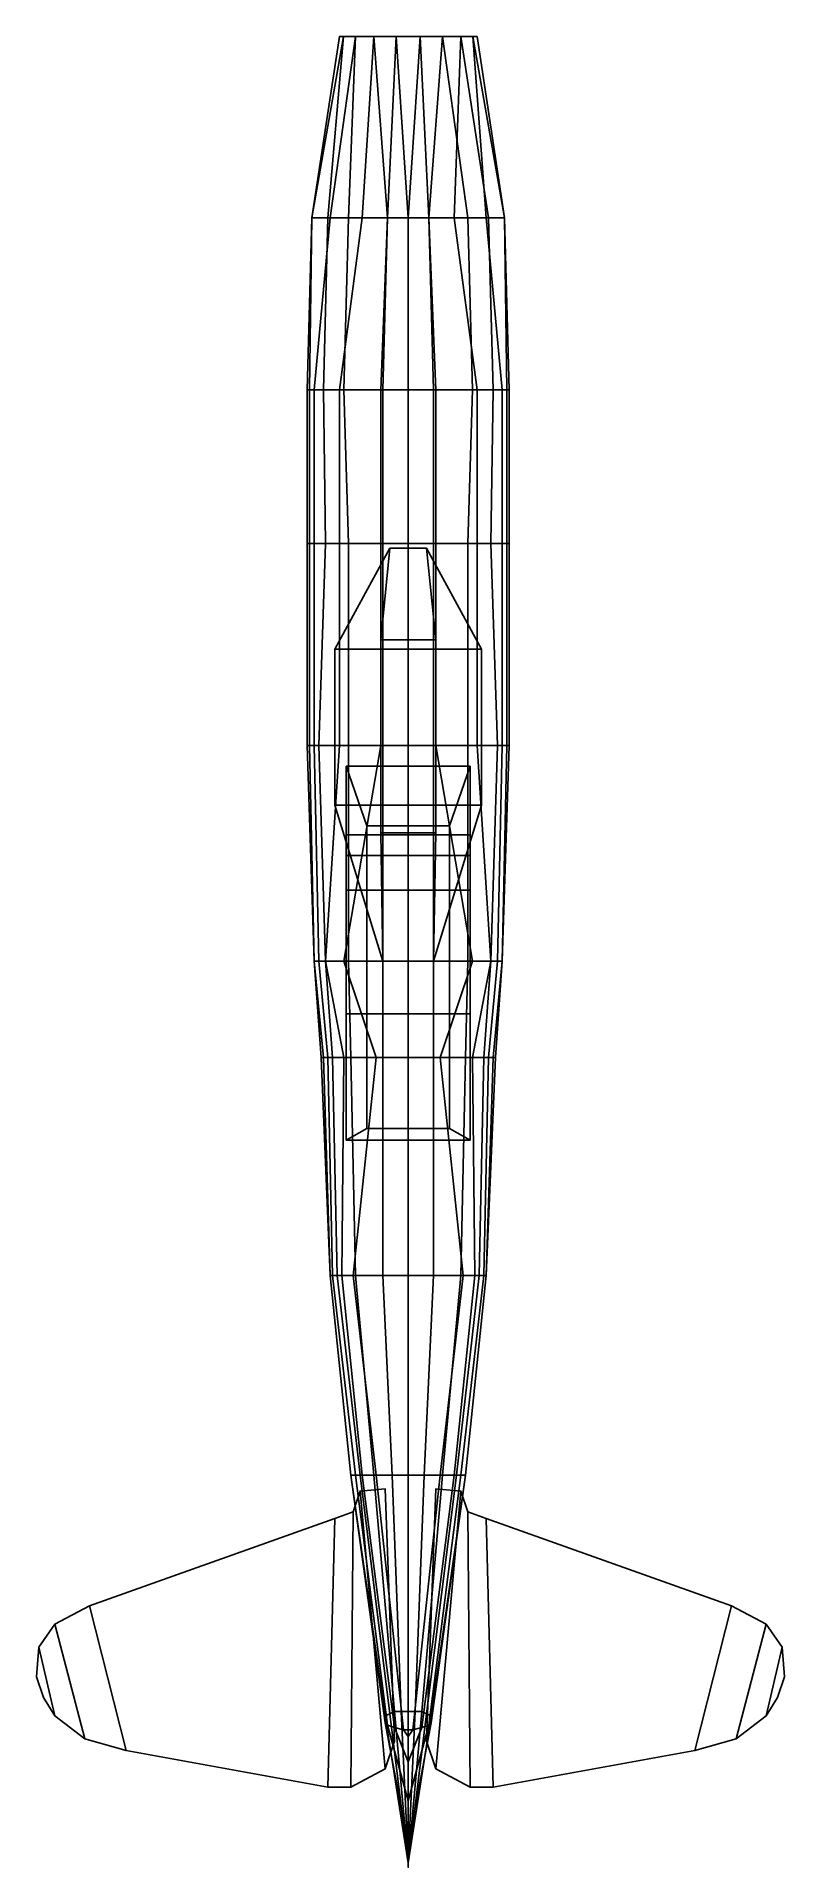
# Model space of a CAD drawing. Extents: x -1.62 to 1.64, y -4.27 to 3.71.
import ezdxf

# ---------------------------------------------------------------- set-up
doc = ezdxf.new("R2010")
doc.units = 0
doc.layers.get('0').update_dxf_attribs({"linetype": 'CONTINUOUS'})

msp = doc.modelspace()

# ---------------------------------------------------------------- linework, layer by layer
for points in [[(-0.2819, 3.71, 1.9226), (-0.3, 3.71, 1.82), (-0.42, 2.92, 1.91), (-0.35, 2.92, 2.1)], [(-0.3, 3.71, 1.82), (-0.2819, 3.71, 1.7174), (-0.42, 2.92, 1.67), (-0.42, 2.92, 1.91)], [(-0.2819, 3.71, 1.7174), (-0.2298, 3.71, 1.6272), (-0.34, 2.92, 1.34), (-0.42, 2.92, 1.67)], [(-0.2298, 3.71, 2.0128), (-0.2819, 3.71, 1.9226), (-0.35, 2.92, 2.1), (-0.26, 2.92, 2.19)], [(-0.2298, 3.71, 1.6272), (-0.15, 3.71, 1.5602), (-0.2, 2.92, 1.19), (-0.34, 2.92, 1.34)], [(0.2298, 3.71, 1.6272), (-0.3, 3.71, 1.82), (-0.2819, 3.71, 1.9226), (0.2819, 3.71, 1.7174)], [(0.15, 3.71, 1.5602), (-0.2819, 3.71, 1.7174), (-0.3, 3.71, 1.82), (0.2298, 3.71, 1.6272)], [(0.2819, 3.71, 1.7174), (-0.2819, 3.71, 1.9226), (-0.2298, 3.71, 2.0128), (0.3, 3.71, 1.82)], [(0.0521, 3.71, 1.5246), (-0.2298, 3.71, 1.6272), (-0.2819, 3.71, 1.7174), (0.15, 3.71, 1.5602)], [(-0.15, 3.71, 2.0798), (-0.2298, 3.71, 2.0128), (-0.26, 2.92, 2.19), (-0.09, 2.92, 2.24)], [(0.3, 3.71, 1.82), (-0.2298, 3.71, 2.0128), (-0.15, 3.71, 2.0798), (0.2819, 3.71, 1.9226)], [(-0.0521, 3.71, 1.5246), (-0.15, 3.71, 1.5602), (-0.2298, 3.71, 1.6272), (0.0521, 3.71, 1.5246)], [(-0.15, 3.71, 1.5602), (-0.0521, 3.71, 1.5246), (-0.09, 2.92, 1.15), (-0.2, 2.92, 1.19)], [(-0.0521, 3.71, 2.1154), (-0.15, 3.71, 2.0798), (-0.09, 2.92, 2.24), (0, 2.92, 2.25)], [(0.2819, 3.71, 1.9226), (-0.15, 3.71, 2.0798), (-0.0521, 3.71, 2.1154), (0.2298, 3.71, 2.0128)], [(-0.0521, 3.71, 1.5246), (0.0521, 3.71, 1.5246), (0, 2.92, 1.14), (-0.09, 2.92, 1.15)], [(0.0521, 3.71, 2.1154), (-0.0521, 3.71, 2.1154), (0, 2.92, 2.25), (0.09, 2.92, 2.24)], [(0.2298, 3.71, 2.0128), (-0.0521, 3.71, 2.1154), (0.0521, 3.71, 2.1154), (0.15, 3.71, 2.0798)], [(0.0521, 3.71, 1.5246), (0.15, 3.71, 1.5602), (0.09, 2.92, 1.15), (0, 2.92, 1.14)], [(0.15, 3.71, 2.0798), (0.0521, 3.71, 2.1154), (0.09, 2.92, 2.24), (0.26, 2.92, 2.19)], [(0.15, 3.71, 1.5602), (0.2298, 3.71, 1.6272), (0.2, 2.92, 1.19), (0.09, 2.92, 1.15)], [(0.2298, 3.71, 2.0128), (0.15, 3.71, 2.0798), (0.26, 2.92, 2.19), (0.35, 2.92, 2.1)], [(0.2298, 3.71, 1.6272), (0.2819, 3.71, 1.7174), (0.34, 2.92, 1.34), (0.2, 2.92, 1.19)], [(0.2819, 3.71, 1.9226), (0.2298, 3.71, 2.0128), (0.35, 2.92, 2.1), (0.42, 2.92, 1.91)], [(0.3, 3.71, 1.82), (0.2819, 3.71, 1.9226), (0.42, 2.92, 1.91), (0.42, 2.92, 1.67)], [(0.2819, 3.71, 1.7174), (0.3, 3.71, 1.82), (0.42, 2.92, 1.67), (0.34, 2.92, 1.34)], [(-0.42, 2.92, 1.67), (-0.34, 2.92, 1.34), (-0.41, 2.17, 1.35), (-0.44, 2.17, 1.52)], [(-0.42, 2.92, 1.91), (-0.42, 2.92, 1.67), (-0.44, 2.17, 1.52), (-0.43, 2.17, 1.92)], [(-0.35, 2.92, 2.1), (-0.42, 2.92, 1.91), (-0.43, 2.17, 1.92), (-0.37, 2.17, 2.11)], [(-0.34, 2.92, 1.34), (-0.2, 2.92, 1.19), (-0.3, 2.17, 1.2), (-0.41, 2.17, 1.35)], [(-0.26, 2.92, 2.19), (-0.35, 2.92, 2.1), (-0.37, 2.17, 2.11), (-0.28, 2.17, 2.2)], [(-0.2, 2.92, 1.19), (-0.09, 2.92, 1.15), (-0.12, 2.17, 1.07), (-0.3, 2.17, 1.2)], [(-0.09, 2.92, 2.24), (-0.26, 2.92, 2.19), (-0.28, 2.17, 2.2), (-0.11, 2.17, 2.25)], [(0, 2.17, 1.06), (-0.12, 2.17, 1.07), (-0.09, 2.92, 1.15), (0, 2.92, 1.14)], [(0, 2.92, 2.25), (-0.09, 2.92, 2.24), (-0.11, 2.17, 2.25), (0, 2.17, 2.26)], [(0, 2.17, 2.26), (0.11, 2.17, 2.25), (0.09, 2.92, 2.24), (0, 2.92, 2.25)], [(0, 2.92, 1.14), (0.09, 2.92, 1.15), (0.12, 2.17, 1.07), (0, 2.17, 1.06)], [(0.11, 2.17, 2.25), (0.28, 2.17, 2.2), (0.26, 2.92, 2.19), (0.09, 2.92, 2.24)], [(0.3, 2.17, 1.2), (0.12, 2.17, 1.07), (0.09, 2.92, 1.15), (0.2, 2.92, 1.19)], [(0.41, 2.17, 1.35), (0.3, 2.17, 1.2), (0.2, 2.92, 1.19), (0.34, 2.92, 1.34)], [(0.28, 2.17, 2.2), (0.37, 2.17, 2.11), (0.35, 2.92, 2.1), (0.26, 2.92, 2.19)], [(0.44, 2.17, 1.52), (0.41, 2.17, 1.35), (0.34, 2.92, 1.34), (0.42, 2.92, 1.67)], [(0.37, 2.17, 2.11), (0.43, 2.17, 1.92), (0.42, 2.92, 1.91), (0.35, 2.92, 2.1)], [(0.43, 2.17, 1.92), (0.44, 2.17, 1.52), (0.42, 2.92, 1.67), (0.42, 2.92, 1.91)], [(-0.43, 2.17, 1.92), (-0.44, 2.17, 1.52), (-0.44, 1.5, 1.55), (-0.43, 1.5, 1.95)], [(-0.44, 2.17, 1.52), (-0.41, 2.17, 1.35), (-0.41, 1.5, 1.38), (-0.44, 1.5, 1.55)], [(-0.37, 2.17, 2.11), (-0.43, 2.17, 1.92), (-0.43, 1.5, 1.95), (-0.36, 1.5, 2.14)], [(-0.41, 2.17, 1.35), (-0.3, 2.17, 1.2), (-0.3, 1.5, 1.23), (-0.41, 1.5, 1.38)], [(-0.28, 2.17, 2.2), (-0.37, 2.17, 2.11), (-0.36, 1.5, 2.14), (-0.26, 1.5, 2.23)], [(-0.3, 2.17, 1.2), (-0.12, 2.17, 1.07), (-0.12, 1.5, 1.07), (-0.3, 1.5, 1.23)], [(-0.11, 2.17, 2.25), (-0.28, 2.17, 2.2), (-0.26, 1.5, 2.23), (-0.11, 1.5, 2.28)], [(0, 1.5, 1.06), (-0.12, 1.5, 1.07), (-0.12, 2.17, 1.07), (0, 2.17, 1.06)], [(0, 2.17, 2.26), (-0.11, 2.17, 2.25), (-0.11, 1.5, 2.28), (0, 1.5, 2.29)], [(0, 2.17, 1.06), (0.12, 2.17, 1.07), (0.12, 1.5, 1.07), (0, 1.5, 1.06)], [(0, 1.5, 2.29), (0.11, 1.5, 2.28), (0.11, 2.17, 2.25), (0, 2.17, 2.26)], [(0.11, 1.5, 2.28), (0.26, 1.5, 2.23), (0.28, 2.17, 2.2), (0.11, 2.17, 2.25)], [(0.3, 1.5, 1.23), (0.12, 1.5, 1.07), (0.12, 2.17, 1.07), (0.3, 2.17, 1.2)], [(0.26, 1.5, 2.23), (0.36, 1.5, 2.14), (0.37, 2.17, 2.11), (0.28, 2.17, 2.2)], [(0.41, 1.5, 1.38), (0.3, 1.5, 1.23), (0.3, 2.17, 1.2), (0.41, 2.17, 1.35)], [(0.36, 1.5, 2.14), (0.43, 1.5, 1.95), (0.43, 2.17, 1.92), (0.37, 2.17, 2.11)], [(0.44, 1.5, 1.55), (0.41, 1.5, 1.38), (0.41, 2.17, 1.35), (0.44, 2.17, 1.52)], [(0.43, 1.5, 1.95), (0.44, 1.5, 1.55), (0.44, 2.17, 1.52), (0.43, 2.17, 1.92)], [(-0.44, 1.5, 1.55), (-0.41, 1.5, 1.38), (-0.41, 0.62, 1.35), (-0.44, 0.62, 1.43)], [(-0.43, 1.5, 1.95), (-0.44, 1.5, 1.55), (-0.44, 0.62, 1.43), (-0.43, 0.62, 1.84)], [(-0.36, 1.5, 2.14), (-0.43, 1.5, 1.95), (-0.43, 0.62, 1.84), (-0.39, 0.62, 2.02)], [(-0.41, 1.5, 1.38), (-0.3, 1.5, 1.23), (-0.3, 0.62, 1.22), (-0.41, 0.62, 1.35)], [(-0.26, 1.5, 2.23), (-0.36, 1.5, 2.14), (-0.39, 0.62, 2.02), (-0.26, 0.62, 2.11)], [(-0.08, 1.48, 2.28), (-0.32, 1.04, 2.11), (-0.12, 1.04, 2.57), (-0.12, 1.08, 2.56)], [(-0.3, 1.5, 1.23), (-0.12, 1.5, 1.07), (-0.12, 0.62, 1.09), (-0.3, 0.62, 1.22)], [(-0.11, 1.5, 2.28), (-0.26, 1.5, 2.23), (-0.26, 0.62, 2.11), (-0.11, 0.62, 2.19)], [(0, 0.62, 1.09), (-0.12, 0.62, 1.09), (-0.12, 1.5, 1.07), (0, 1.5, 1.06)], [(0.12, 1.08, 2.56), (0.08, 1.48, 2.28), (-0.08, 1.48, 2.28), (-0.12, 1.08, 2.56)], [(0, 1.5, 2.29), (-0.11, 1.5, 2.28), (-0.11, 0.62, 2.19), (0, 0.62, 2.21)], [(0, 1.5, 1.06), (0.12, 1.5, 1.07), (0.12, 0.62, 1.09), (0, 0.62, 1.09)], [(0, 0.62, 2.21), (0.11, 0.62, 2.19), (0.11, 1.5, 2.28), (0, 1.5, 2.29)], [(0.12, 1.04, 2.57), (0.32, 1.04, 2.11), (0.08, 1.48, 2.28), (0.12, 1.08, 2.56)], [(0.11, 0.62, 2.19), (0.26, 0.62, 2.11), (0.26, 1.5, 2.23), (0.11, 1.5, 2.28)], [(0.3, 0.62, 1.22), (0.12, 0.62, 1.09), (0.12, 1.5, 1.07), (0.3, 1.5, 1.23)], [(0.26, 0.62, 2.11), (0.39, 0.62, 2.02), (0.36, 1.5, 2.14), (0.26, 1.5, 2.23)], [(0.41, 0.62, 1.35), (0.3, 0.62, 1.22), (0.3, 1.5, 1.23), (0.41, 1.5, 1.38)], [(0.39, 0.62, 2.02), (0.43, 0.62, 1.84), (0.43, 1.5, 1.95), (0.36, 1.5, 2.14)], [(0.44, 0.62, 1.43), (0.41, 0.62, 1.35), (0.41, 1.5, 1.38), (0.44, 1.5, 1.55)], [(0.43, 0.62, 1.84), (0.44, 0.62, 1.43), (0.44, 1.5, 1.55), (0.43, 1.5, 1.95)], [(-0.32, 1.04, 2.11), (-0.32, 0.62, 2.06), (-0.12, 0.62, 2.57), (-0.12, 1.04, 2.57)], [(-0.12, 1.08, 2.56), (-0.12, 1.04, 2.57), (0.12, 1.04, 2.57), (0.12, 1.08, 2.56)], [(-0.12, 1.04, 2.57), (-0.12, 0.62, 2.57), (0.12, 0.62, 2.57), (0.12, 1.04, 2.57)], [(0.12, 0.62, 2.57), (0.32, 0.62, 2.06), (0.32, 1.04, 2.11), (0.12, 1.04, 2.57)], [(-0.44, 0.62, 1.43), (-0.41, 0.62, 1.35), (-0.39, -0.32, 1.32), (-0.41, -0.32, 1.49)], [(-0.43, 0.62, 1.84), (-0.44, 0.62, 1.43), (-0.41, -0.32, 1.49), (-0.41, -0.32, 1.9)], [(-0.39, 0.62, 2.02), (-0.43, 0.62, 1.84), (-0.41, -0.32, 1.9), (-0.36, -0.32, 2.08)], [(-0.41, 0.62, 1.35), (-0.3, 0.62, 1.22), (-0.36, -0.32, 1.22), (-0.39, -0.32, 1.32)], [(-0.26, 0.62, 2.11), (-0.39, 0.62, 2.02), (-0.36, -0.32, 2.08), (-0.26, -0.32, 2.26)], [(-0.3, 0.62, 1.22), (-0.12, 0.62, 1.09), (-0.28, -0.32, 1.15), (-0.36, -0.32, 1.22)], [(-0.32, 0.62, 2.06), (-0.32, 0.36, 2.1), (-0.12, 0.36, 2.57), (-0.12, 0.62, 2.57)], [(0, -0.32, 1.1), (-0.28, -0.32, 1.15), (-0.12, 0.62, 1.09), (0, 0.62, 1.09)], [(-0.11, 0.62, 2.19), (-0.26, 0.62, 2.11), (-0.26, -0.32, 2.26), (-0.11, -0.32, 2.37)], [(-0.12, 0.62, 2.57), (-0.12, 0.36, 2.57), (0.12, 0.36, 2.57), (0.12, 0.62, 2.57)], [(0, 0.62, 2.21), (-0.11, 0.62, 2.19), (-0.11, -0.32, 2.37), (0, -0.32, 2.39)], [(0, 0.62, 1.09), (0.12, 0.62, 1.09), (0.28, -0.32, 1.15), (0, -0.32, 1.1)], [(0, -0.32, 2.39), (0.11, -0.32, 2.37), (0.11, 0.62, 2.19), (0, 0.62, 2.21)], [(0.11, -0.32, 2.37), (0.26, -0.32, 2.26), (0.26, 0.62, 2.11), (0.11, 0.62, 2.19)], [(0.36, -0.32, 1.22), (0.28, -0.32, 1.15), (0.12, 0.62, 1.09), (0.3, 0.62, 1.22)], [(0.12, 0.36, 2.57), (0.32, 0.36, 2.1), (0.32, 0.62, 2.06), (0.12, 0.62, 2.57)], [(0.26, -0.32, 2.26), (0.36, -0.32, 2.08), (0.39, 0.62, 2.02), (0.26, 0.62, 2.11)], [(0.39, -0.32, 1.32), (0.36, -0.32, 1.22), (0.3, 0.62, 1.22), (0.41, 0.62, 1.35)], [(0.36, -0.32, 2.08), (0.41, -0.32, 1.9), (0.43, 0.62, 1.84), (0.39, 0.62, 2.02)], [(0.41, -0.32, 1.49), (0.39, -0.32, 1.32), (0.41, 0.62, 1.35), (0.44, 0.62, 1.43)], [(0.41, -0.32, 1.9), (0.41, -0.32, 1.49), (0.44, 0.62, 1.43), (0.43, 0.62, 1.84)], [(-0.18, 0.27, 0.91), (-0.18, 0.23, 0.89), (-0.27, 0.23, 1.2), (-0.27, 0.53, 1.2)], [(0.27, 0.53, 1.2), (0.18, 0.27, 0.91), (-0.18, 0.27, 0.91), (-0.27, 0.53, 1.2)], [(0.27, 0.23, 1.2), (0.18, 0.23, 0.89), (0.18, 0.27, 0.91), (0.27, 0.53, 1.2)], [(-0.32, 0.36, 2.1), (-0.11, -0.32, 2.37), (-0.12, 0.24, 2.55), (-0.12, 0.36, 2.57)], [(-0.12, 0.36, 2.57), (-0.12, 0.24, 2.55), (0.12, 0.24, 2.55), (0.12, 0.36, 2.57)], [(0.12, 0.24, 2.55), (0.11, -0.32, 2.37), (0.32, 0.36, 2.1), (0.12, 0.36, 2.57)], [(0.18, 0.27, 0.91), (0.18, 0.23, 0.89), (-0.18, 0.23, 0.89), (-0.18, 0.27, 0.91)], [(-0.12, 0.24, 2.55), (-0.11, -0.32, 2.37), (0.11, -0.32, 2.37), (0.12, 0.24, 2.55)], [(-0.18, 0.23, 0.89), (-0.18, 0.14, 0.87), (-0.27, 0.14, 1.2), (-0.27, 0.23, 1.2)], [(0.18, 0.23, 0.89), (0.18, 0.14, 0.87), (-0.18, 0.14, 0.87), (-0.18, 0.23, 0.89)], [(0.27, 0.14, 1.2), (0.18, 0.14, 0.87), (0.18, 0.23, 0.89), (0.27, 0.23, 1.2)], [(-0.18, 0.14, 0.87), (-0.18, -0.01, 0.87), (-0.27, -0.01, 1.2), (-0.27, 0.14, 1.2)], [(0.18, 0.14, 0.87), (0.18, -0.01, 0.87), (-0.18, -0.01, 0.87), (-0.18, 0.14, 0.87)], [(0.27, -0.01, 1.2), (0.18, -0.01, 0.87), (0.18, 0.14, 0.87), (0.27, 0.14, 1.2)], [(-0.18, -0.01, 0.87), (-0.18, -0.55, 0.95), (-0.27, -0.55, 1.2), (-0.27, -0.01, 1.2)], [(0.18, -0.01, 0.87), (0.18, -0.55, 0.95), (-0.18, -0.55, 0.95), (-0.18, -0.01, 0.87)], [(0.27, -0.55, 1.2), (0.18, -0.55, 0.95), (0.18, -0.01, 0.87), (0.27, -0.01, 1.2)], [(-0.41, -0.32, 1.9), (-0.41, -0.32, 1.49), (-0.38, -0.74, 1.57), (-0.37, -0.74, 1.89)], [(-0.41, -0.32, 1.49), (-0.39, -0.32, 1.32), (-0.35, -0.74, 1.31), (-0.38, -0.74, 1.57)], [(-0.36, -0.32, 2.08), (-0.41, -0.32, 1.9), (-0.37, -0.74, 1.89), (-0.33, -0.74, 2.07)], [(-0.39, -0.32, 1.32), (-0.36, -0.32, 1.22), (-0.28, -0.74, 1.21), (-0.35, -0.74, 1.31)], [(-0.26, -0.32, 2.26), (-0.36, -0.32, 2.08), (-0.33, -0.74, 2.07), (-0.25, -0.74, 2.25)], [(-0.36, -0.32, 1.22), (-0.28, -0.32, 1.15), (-0.14, -0.74, 1.14), (-0.28, -0.74, 1.21)], [(-0.11, -0.32, 2.37), (-0.26, -0.32, 2.26), (-0.25, -0.74, 2.25), (-0.11, -0.74, 2.36)], [(0, -0.32, 2.39), (-0.11, -0.32, 2.37), (-0.11, -0.74, 2.36), (0, -0.74, 2.38)], [(0, -0.74, 2.38), (0.11, -0.74, 2.36), (0.11, -0.32, 2.37), (0, -0.32, 2.39)], [(0.11, -0.74, 2.36), (0.25, -0.74, 2.25), (0.26, -0.32, 2.26), (0.11, -0.32, 2.37)], [(0.28, -0.74, 1.21), (0.14, -0.74, 1.14), (0.28, -0.32, 1.15), (0.36, -0.32, 1.22)], [(0.25, -0.74, 2.25), (0.33, -0.74, 2.07), (0.36, -0.32, 2.08), (0.26, -0.32, 2.26)], [(0.35, -0.74, 1.31), (0.28, -0.74, 1.21), (0.36, -0.32, 1.22), (0.39, -0.32, 1.32)], [(0.33, -0.74, 2.07), (0.37, -0.74, 1.89), (0.41, -0.32, 1.9), (0.36, -0.32, 2.08)], [(0.38, -0.74, 1.57), (0.35, -0.74, 1.31), (0.39, -0.32, 1.32), (0.41, -0.32, 1.49)], [(0.37, -0.74, 1.89), (0.38, -0.74, 1.57), (0.41, -0.32, 1.49), (0.41, -0.32, 1.9)], [(-0.18, -0.55, 0.95), (-0.18, -1.05, 1.07), (-0.27, -1.1, 1.27), (-0.27, -0.55, 1.2)], [(0.18, -0.55, 0.95), (0.18, -1.05, 1.07), (-0.18, -1.05, 1.07), (-0.18, -0.55, 0.95)], [(0.27, -1.1, 1.27), (0.18, -1.05, 1.07), (0.18, -0.55, 0.95), (0.27, -0.55, 1.2)], [(-0.37, -0.74, 1.89), (-0.38, -0.74, 1.57), (-0.34, -1.69, 1.64), (-0.34, -1.69, 1.87)], [(-0.38, -0.74, 1.57), (-0.35, -0.74, 1.31), (-0.33, -1.69, 1.52), (-0.34, -1.69, 1.64)], [(-0.33, -0.74, 2.07), (-0.37, -0.74, 1.89), (-0.34, -1.69, 1.87), (-0.31, -1.69, 2.05)], [(-0.35, -0.74, 1.31), (-0.28, -0.74, 1.21), (-0.29, -1.69, 1.36), (-0.33, -1.69, 1.52)], [(-0.25, -0.74, 2.25), (-0.33, -0.74, 2.07), (-0.31, -1.69, 2.05), (-0.23, -1.69, 2.23)], [(-0.28, -0.74, 1.21), (-0.14, -0.74, 1.14), (-0.24, -1.69, 1.3), (-0.29, -1.69, 1.36)], [(-0.11, -0.74, 2.36), (-0.25, -0.74, 2.25), (-0.23, -1.69, 2.23), (-0.11, -1.69, 2.34)], [(0, -1.69, 1.29), (-0.24, -1.69, 1.3), (-0.14, -0.74, 1.14), (0, -0.74, 1.09)], [(0, -0.74, 2.38), (-0.11, -0.74, 2.36), (-0.11, -1.69, 2.34), (0, -1.69, 2.36)], [(0, -0.74, 1.09), (0.14, -0.74, 1.14), (0.24, -1.69, 1.3), (0, -1.69, 1.29)], [(0, -1.69, 2.36), (0.11, -1.69, 2.34), (0.11, -0.74, 2.36), (0, -0.74, 2.38)], [(0.11, -1.69, 2.34), (0.23, -1.69, 2.23), (0.25, -0.74, 2.25), (0.11, -0.74, 2.36)], [(0.29, -1.69, 1.36), (0.24, -1.69, 1.3), (0.14, -0.74, 1.14), (0.28, -0.74, 1.21)], [(0.23, -1.69, 2.23), (0.31, -1.69, 2.05), (0.33, -0.74, 2.07), (0.25, -0.74, 2.25)], [(0.33, -1.69, 1.52), (0.29, -1.69, 1.36), (0.28, -0.74, 1.21), (0.35, -0.74, 1.31)], [(0.31, -1.69, 2.05), (0.34, -1.69, 1.87), (0.37, -0.74, 1.89), (0.33, -0.74, 2.07)], [(0.34, -1.69, 1.64), (0.33, -1.69, 1.52), (0.35, -0.74, 1.31), (0.38, -0.74, 1.57)], [(0.34, -1.69, 1.87), (0.34, -1.69, 1.64), (0.38, -0.74, 1.57), (0.37, -0.74, 1.89)], [(-0.27, -1.1, 1.27), (-0.18, -1.05, 1.07), (0.18, -1.05, 1.07), (0.27, -1.1, 1.27)], [(-0.34, -1.69, 1.87), (-0.34, -1.69, 1.64), (-0.25, -2.56, 1.68), (-0.25, -2.56, 1.88)], [(-0.34, -1.69, 1.64), (-0.33, -1.69, 1.52), (-0.23, -2.56, 1.49), (-0.25, -2.56, 1.68)], [(-0.31, -1.69, 2.05), (-0.34, -1.69, 1.87), (-0.25, -2.56, 1.88), (-0.21, -2.56, 2.11)], [(-0.33, -1.69, 1.52), (-0.29, -1.69, 1.36), (-0.2, -2.56, 1.43), (-0.23, -2.56, 1.49)], [(-0.23, -1.69, 2.23), (-0.31, -1.69, 2.05), (-0.21, -2.56, 2.11), (-0.15, -2.56, 2.25)], [(-0.29, -1.69, 1.36), (-0.24, -1.69, 1.3), (-0.14, -2.56, 1.4), (-0.2, -2.56, 1.43)], [(0, -2.56, 1.4), (-0.14, -2.56, 1.4), (-0.24, -1.69, 1.3), (0, -1.69, 1.29)], [(-0.11, -1.69, 2.34), (-0.23, -1.69, 2.23), (-0.15, -2.56, 2.25), (-0.07, -2.56, 2.31)], [(0, -1.69, 2.36), (-0.11, -1.69, 2.34), (-0.07, -2.56, 2.31), (0, -2.56, 2.33)], [(0, -2.56, 2.33), (0.07, -2.56, 2.31), (0.11, -1.69, 2.34), (0, -1.69, 2.36)], [(0, -1.69, 1.29), (0.24, -1.69, 1.3), (0.14, -2.56, 1.4), (0, -2.56, 1.4)], [(0.07, -2.56, 2.31), (0.15, -2.56, 2.25), (0.23, -1.69, 2.23), (0.11, -1.69, 2.34)], [(0.2, -2.56, 1.43), (0.14, -2.56, 1.4), (0.24, -1.69, 1.3), (0.29, -1.69, 1.36)], [(0.15, -2.56, 2.25), (0.21, -2.56, 2.11), (0.31, -1.69, 2.05), (0.23, -1.69, 2.23)], [(0.23, -2.56, 1.49), (0.2, -2.56, 1.43), (0.29, -1.69, 1.36), (0.33, -1.69, 1.52)], [(0.21, -2.56, 2.11), (0.25, -2.56, 1.88), (0.34, -1.69, 1.87), (0.31, -1.69, 2.05)], [(0.25, -2.56, 1.68), (0.23, -2.56, 1.49), (0.33, -1.69, 1.52), (0.34, -1.69, 1.64)], [(0.25, -2.56, 1.88), (0.25, -2.56, 1.68), (0.34, -1.69, 1.64), (0.34, -1.69, 1.87)], [(-0.21, -2.56, 2.11), (-0.25, -2.56, 1.88), (-0.1, -3.61, 2.02), (-0.08, -3.6, 2.11)], [(-0.25, -2.56, 1.68), (-0.23, -2.56, 1.49), (-0.09, -3.65, 1.67), (-0.1, -3.64, 1.8)], [(-0.25, -2.56, 1.88), (-0.25, -2.56, 1.68), (-0.1, -3.64, 1.8), (-0.1, -3.61, 2.02)], [(-0.24, -2.72, 2.13), (-0.25, -3.92, 2.13), (-0.1, -3.84, 2.13), (-0.21, -2.63, 2.13)], [(-0.21, -2.63, 2.13), (-0.1, -3.84, 2.13), (-0.25, -3.92, 2.13), (-0.24, -2.72, 2.13)], [(-0.23, -2.56, 1.49), (-0.2, -2.56, 1.43), (-0.06, -3.66, 1.61), (-0.09, -3.65, 1.67)], [(-0.15, -2.56, 2.25), (-0.21, -2.56, 2.11), (-0.08, -3.6, 2.11), (-0.06, -3.59, 2.16)], [(-0.1, -2.62, 2.13), (-0.06, -3.72, 2.13), (-0.1, -3.84, 2.13), (-0.21, -2.63, 2.13)], [(-0.21, -2.63, 2.13), (-0.1, -3.84, 2.13), (-0.06, -3.72, 2.13), (-0.1, -2.62, 2.13)], [(-0.2, -2.56, 1.43), (-0.14, -2.56, 1.4), (-0.02, -3.67, 1.58), (-0.06, -3.66, 1.61)], [(-0.07, -2.56, 2.31), (-0.15, -2.56, 2.25), (-0.06, -3.59, 2.16), (-0.03, -3.59, 2.21)], [(0, -3.67, 1.58), (-0.02, -3.67, 1.58), (-0.14, -2.56, 1.4), (0, -2.56, 1.4)], [(0, -2.56, 2.33), (-0.07, -2.56, 2.31), (-0.03, -3.59, 2.21), (0, -3.59, 2.22)], [(0, -2.56, 1.4), (0.14, -2.56, 1.4), (0.02, -3.67, 1.58), (0, -3.67, 1.58)], [(0, -3.59, 2.22), (0.03, -3.59, 2.21), (0.07, -2.56, 2.31), (0, -2.56, 2.33)], [(0, -2.56, 2.33), (0, -3.59, 2.22), (0, -3.59, 2.35), (0, -2.67, 2.35)], [(0, -2.67, 2.35), (0, -3.59, 2.35), (0, -3.59, 2.22), (0, -2.56, 2.33)], [(0.06, -3.66, 1.61), (0.02, -3.67, 1.58), (0.14, -2.56, 1.4), (0.2, -2.56, 1.43)], [(0.03, -3.59, 2.21), (0.06, -3.59, 2.16), (0.15, -2.56, 2.25), (0.07, -2.56, 2.31)], [(0.09, -3.65, 1.67), (0.06, -3.66, 1.61), (0.2, -2.56, 1.43), (0.23, -2.56, 1.49)], [(0.06, -3.59, 2.16), (0.08, -3.6, 2.11), (0.21, -2.56, 2.11), (0.15, -2.56, 2.25)], [(0.08, -3.6, 2.11), (0.1, -3.61, 2.02), (0.25, -2.56, 1.88), (0.21, -2.56, 2.11)], [(0.12, -2.62, 2.13), (0.08, -3.72, 2.13), (0.12, -3.84, 2.13), (0.23, -2.63, 2.13)], [(0.23, -2.63, 2.13), (0.12, -3.84, 2.13), (0.08, -3.72, 2.13), (0.12, -2.62, 2.13)], [(0.1, -3.64, 1.8), (0.09, -3.65, 1.67), (0.23, -2.56, 1.49), (0.25, -2.56, 1.68)], [(0.1, -3.61, 2.02), (0.1, -3.64, 1.8), (0.25, -2.56, 1.68), (0.25, -2.56, 1.88)], [(0.26, -2.72, 2.13), (0.27, -3.92, 2.13), (0.12, -3.84, 2.13), (0.23, -2.63, 2.13)], [(0.23, -2.63, 2.13), (0.12, -3.84, 2.13), (0.27, -3.92, 2.13), (0.26, -2.72, 2.13)], [(0, -2.67, 2.35), (0, -3.59, 2.35), (0, -3.05, 3.17), (0, -2.73, 2.41)], [(0, -2.73, 2.41), (0, -3.05, 3.17), (0, -3.59, 2.35), (0, -2.67, 2.35)], [(-0.32, -2.75, 2.13), (-0.35, -3.92, 2.13), (-1.23, -3.76, 2.13), (-1.39, -3.13, 2.13)], [(-1.39, -3.13, 2.13), (-1.23, -3.76, 2.13), (-0.35, -3.92, 2.13), (-0.32, -2.75, 2.13)], [(-0.24, -2.72, 2.13), (-0.25, -3.92, 2.13), (-0.35, -3.92, 2.13), (-0.32, -2.75, 2.13)], [(-0.32, -2.75, 2.13), (-0.35, -3.92, 2.13), (-0.25, -3.92, 2.13), (-0.24, -2.72, 2.13)], [(0.26, -2.72, 2.13), (0.27, -3.92, 2.13), (0.37, -3.92, 2.13), (0.34, -2.75, 2.13)], [(0.34, -2.75, 2.13), (0.37, -3.92, 2.13), (0.27, -3.92, 2.13), (0.26, -2.72, 2.13)], [(1.41, -3.13, 2.13), (1.25, -3.76, 2.13), (0.37, -3.92, 2.13), (0.34, -2.75, 2.13)], [(0.34, -2.75, 2.13), (0.37, -3.92, 2.13), (1.25, -3.76, 2.13), (1.41, -3.13, 2.13)], [(0, -3.05, 3.17), (0, -3.14, 3.27), (0, -3.3, 3.33), (0, -3.59, 2.35)], [(0, -3.59, 2.35), (0, -3.3, 3.33), (0, -3.14, 3.27), (0, -3.05, 3.17)], [(-1.54, -3.21, 2.13), (-1.41, -3.71, 2.13), (-1.23, -3.76, 2.13), (-1.39, -3.13, 2.13)], [(-1.39, -3.13, 2.13), (-1.23, -3.76, 2.13), (-1.41, -3.71, 2.13), (-1.54, -3.21, 2.13)], [(1.41, -3.13, 2.13), (1.25, -3.76, 2.13), (1.43, -3.71, 2.13), (1.56, -3.21, 2.13)], [(1.56, -3.21, 2.13), (1.43, -3.71, 2.13), (1.25, -3.76, 2.13), (1.41, -3.13, 2.13)], [(-1.54, -3.21, 2.13), (-1.41, -3.71, 2.13), (-1.54, -3.61, 2.13), (-1.61, -3.31, 2.13)], [(-1.61, -3.31, 2.13), (-1.54, -3.61, 2.13), (-1.41, -3.71, 2.13), (-1.54, -3.21, 2.13)], [(1.63, -3.31, 2.13), (1.56, -3.61, 2.13), (1.43, -3.71, 2.13), (1.56, -3.21, 2.13)], [(1.56, -3.21, 2.13), (1.43, -3.71, 2.13), (1.56, -3.61, 2.13), (1.63, -3.31, 2.13)], [(-1.61, -3.31, 2.13), (-1.54, -3.61, 2.13), (-1.59, -3.53, 2.13), (-1.62, -3.44, 2.13)], [(-1.62, -3.44, 2.13), (-1.59, -3.53, 2.13), (-1.54, -3.61, 2.13), (-1.61, -3.31, 2.13)], [(0, -3.59, 2.35), (0, -3.73, 3.2), (0, -3.46, 3.32), (0, -3.3, 3.33)], [(0, -3.3, 3.33), (0, -3.46, 3.32), (0, -3.73, 3.2), (0, -3.59, 2.35)], [(1.63, -3.31, 2.13), (1.56, -3.61, 2.13), (1.61, -3.53, 2.13), (1.64, -3.44, 2.13)], [(1.64, -3.44, 2.13), (1.61, -3.53, 2.13), (1.56, -3.61, 2.13), (1.63, -3.31, 2.13)], [(-0.06, -3.59, 2.16), (-0.08, -3.6, 2.11), (0, -4.25, 2.11), (0, -4.25, 2.16)], [(-0.03, -3.59, 2.21), (-0.06, -3.59, 2.16), (0, -4.25, 2.16), (0, -4.24, 2.21)], [(0, -3.59, 2.22), (-0.03, -3.59, 2.21), (0, -4.24, 2.21), (0, -4.24, 2.22)], [(0, -4.24, 2.21), (0, -4.25, 2.16), (0.06, -3.59, 2.16), (0.03, -3.59, 2.21)], [(0, -4.25, 2.16), (0, -4.25, 2.11), (0.08, -3.6, 2.11), (0.06, -3.59, 2.16)], [(0, -4.24, 2.22), (0, -4.24, 2.21), (0.03, -3.59, 2.21), (0, -3.59, 2.22)], [(0, -3.73, 3.2), (0, -3.91, 3.01), (0, -4.02, 2.85), (0, -3.59, 2.35)], [(0, -3.59, 2.35), (0, -4.02, 2.85), (0, -3.91, 3.01), (0, -3.73, 3.2)], [(0, -3.59, 2.35), (0, -4.21, 2.35), (0, -4.15, 2.58), (0, -4.02, 2.85)], [(0, -4.02, 2.85), (0, -4.15, 2.58), (0, -4.21, 2.35), (0, -3.59, 2.35)], [(0, -4.21, 2.35), (0, -4.24, 2.22), (0, -3.59, 2.22), (0, -3.59, 2.35)], [(0, -3.59, 2.35), (0, -3.59, 2.22), (0, -4.24, 2.22), (0, -4.21, 2.35)], [(-0.08, -3.6, 2.11), (-0.1, -3.61, 2.02), (0, -4.25, 2.02), (0, -4.25, 2.11)], [(-0.1, -3.61, 2.02), (-0.1, -3.64, 1.8), (0, -4.17, 1.8), (0, -4.25, 2.02)], [(-0.1, -3.64, 1.8), (-0.09, -3.65, 1.67), (0, -3.98, 1.67), (0, -4.17, 1.8)], [(-0.09, -3.65, 1.67), (-0.06, -3.66, 1.61), (0, -3.81, 1.61), (0, -3.98, 1.67)], [(-0.06, -3.66, 1.61), (-0.02, -3.67, 1.58), (0, -3.7, 1.58), (0, -3.81, 1.61)], [(0, -3.7, 1.58), (0, -3.7, 1.58), (-0.02, -3.67, 1.58), (0, -3.67, 1.58)], [(0, -4.25, 2.11), (0, -4.25, 2.02), (0.1, -3.61, 2.02), (0.08, -3.6, 2.11)], [(0, -4.25, 2.02), (0, -4.17, 1.8), (0.1, -3.64, 1.8), (0.1, -3.61, 2.02)], [(0, -4.17, 1.8), (0, -3.98, 1.67), (0.09, -3.65, 1.67), (0.1, -3.64, 1.8)], [(0, -3.98, 1.67), (0, -3.81, 1.61), (0.06, -3.66, 1.61), (0.09, -3.65, 1.67)], [(0, -3.81, 1.61), (0, -3.7, 1.58), (0.02, -3.67, 1.58), (0.06, -3.66, 1.61)], [(0, -3.67, 1.58), (0.02, -3.67, 1.58), (0, -3.7, 1.58)], [(0, -4.18, 2.58), (0, -4.27, 2.23), (0, -4.24, 2.21), (0, -4.15, 2.58)], [(0, -4.15, 2.58), (0, -4.24, 2.21), (0, -4.27, 2.23), (0, -4.18, 2.58)]]:
    msp.add_3dface(points)

doc.saveas('drawing.dxf')
